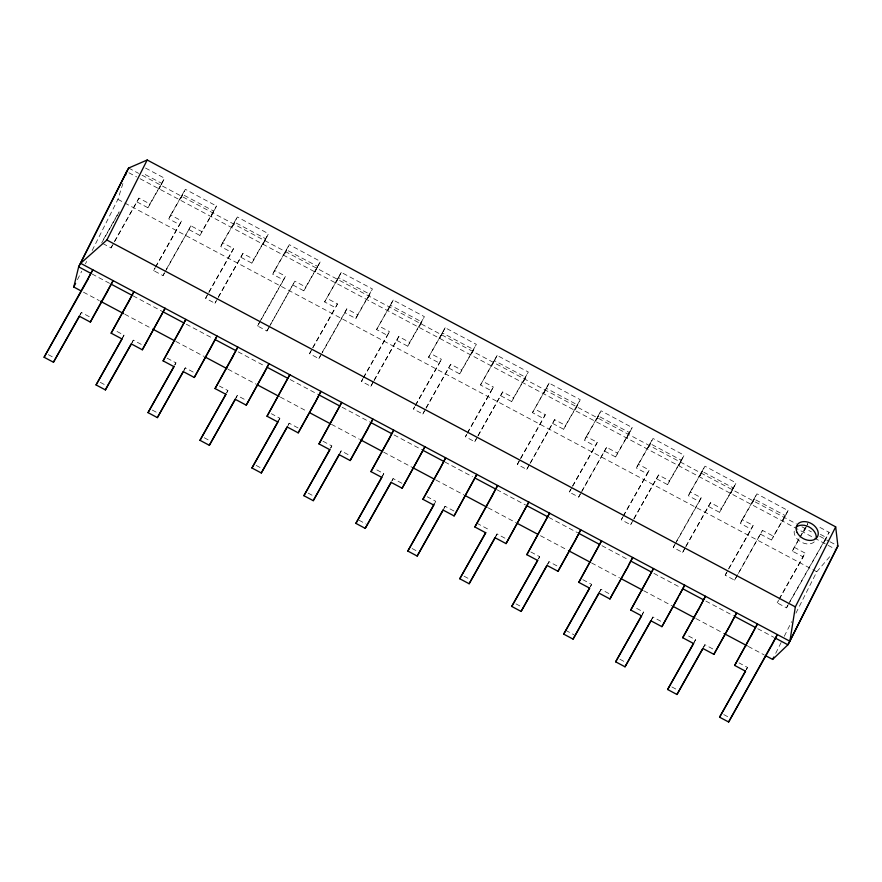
<?xml version="1.0" encoding="UTF-8"?>
<svg xmlns="http://www.w3.org/2000/svg" width="882" height="882" viewBox="0 0 882 882"><rect width="100%" height="100%" fill="white"/><g stroke="black" fill="none" stroke-linecap="round" stroke-linejoin="round"><path stroke-width="0.66" stroke-dasharray="4.41 3.31" d="M145.508 168.054L164.581 178.219L159.124 188.88L161.814 183.412L142.741 173.247M182.596 194.492L179.906 199.96L185.374 189.288L216.509 206.046L211.085 216.564L213.775 211.096L182.596 194.492L168.749 218.846L179.663 224.656L181.582 220.853L170.667 215.032L168.749 218.846M234.557 222.176L231.867 227.644L237.324 216.983L268.47 233.73L263.045 244.259L265.736 238.79L234.557 222.176L220.709 246.53L231.613 252.351L233.543 248.537L222.628 242.726L220.709 246.53M286.518 249.86L283.828 255.328L289.285 244.667L320.431 261.425L315.006 271.943L317.696 266.474L286.518 249.86L272.67 274.225L283.574 280.035L285.492 276.22L274.589 270.41L272.67 274.225M341.246 272.351L335.788 283.023L338.479 277.554L369.657 294.158L366.967 299.626L372.425 288.965L341.246 272.351L324.631 301.909L335.535 307.719L337.453 303.915L326.549 298.094M369.624 294.18L355.799 318.523L344.895 312.702L322.228 352.767M393.207 300.045L387.749 310.707L390.439 305.238L421.618 321.853L418.917 327.321L424.385 316.649L393.207 300.045L376.581 329.592L387.496 335.414L389.414 331.599L378.51 325.789M445.167 327.729L439.71 338.39L442.4 332.922L473.579 349.537L470.878 355.005L476.346 344.344L445.167 327.729L428.542 357.287L439.457 363.097L441.375 359.283L430.471 353.473M497.128 355.413L491.671 366.085L494.361 360.606L525.529 377.22L522.839 382.689L528.307 372.028L497.128 355.413L480.503 384.971L491.417 390.781L493.336 386.978L482.421 381.156M549.089 383.108L543.621 393.769L546.322 388.3L577.49 404.915L574.799 410.384L580.268 399.711L549.089 383.108L532.463 412.655L543.378 418.476L545.297 414.661L534.382 408.851M598.283 415.984L595.582 421.453L601.05 410.792L632.196 427.538L626.76 438.067L629.45 432.599L598.283 415.984L584.424 440.35L595.339 446.16L597.257 442.345L586.343 436.535L584.424 440.35M650.232 443.668L647.542 449.147L653.011 438.475L684.156 455.233L678.721 465.751L681.411 460.283L650.232 443.668L636.385 468.033L647.3 473.843L649.218 470.04L638.303 464.219L636.385 468.033M702.193 471.363L699.503 476.831L704.972 466.17L736.117 482.917L730.682 493.446L733.372 487.978L702.193 471.363L688.346 495.717L699.261 501.538L701.179 497.724L690.264 491.913L688.346 495.717M754.154 499.047L751.464 504.515L756.932 493.854L788.067 510.601L782.643 521.13L785.333 515.661L754.154 499.047L740.307 523.412L751.221 529.222L753.14 525.407L742.225 519.597L740.307 523.412M820.425 534.36L826.379 537.535L823.689 543.003L829.157 532.342L818.43 526.62M92.169 250.499L117.923 199.365L123.877 180.424M805.575 527.932L803.425 532.21L806.865 525.815M807.35 524.856L807.813 523.93M77.44 279.715L81.739 271.193M85.422 263.883L86.645 261.458M102.863 243.553L111.055 247.908L112.488 245.053M79.931 315.337L81.376 312.471L89.854 317.002M111.055 247.908L138.97 198.141L149.885 203.963L164.581 178.219M137.052 201.956L147.967 207.777L149.885 203.963M164.35 273.244L163.016 275.603L153.655 270.62L155.1 267.753M122.058 338.986L123.976 335.182L114.285 330.011M163.016 275.603L164.449 272.736M131.892 343.021L133.336 340.165L143.027 345.325M165.011 272.064L190.931 225.836L201.846 231.646L216.542 205.903M189.013 229.64L199.927 235.461L201.846 231.646M217.634 298.568L214.976 303.287L205.616 298.303L207.061 295.448M174.978 364.773L175.937 362.866L165.022 357.056M214.976 303.287L215.936 301.379M183.853 370.705L185.297 367.849L196.201 373.659M218.306 297.399L242.892 253.52L253.807 259.341L268.503 233.598M240.973 257.335L251.877 263.145L253.807 259.341M268.26 328.611L266.926 330.971L257.577 325.987L259.021 323.132M226.939 392.457L227.898 390.55L219.409 386.029M266.926 330.971L294.853 281.204L305.767 287.025L320.464 261.281M235.329 399.348L237.247 395.533L245.736 400.053M268.933 327.442L294.853 281.204M292.934 285.018L303.838 290.828L305.767 287.025M321.555 353.947L318.887 358.665L309.538 353.671L310.982 350.815M278.899 420.141L279.859 418.244L271.369 413.713M318.887 358.665L320.331 355.799M288.249 425.124L289.208 423.228L300.123 429.038M344.895 312.702L346.813 308.898L357.717 314.709L372.425 288.965M355.799 318.523L357.717 314.709M373.516 381.63L370.848 386.349L361.499 381.366L362.943 378.51M330.86 447.836L331.819 445.928L320.905 440.118M370.848 386.349L372.766 382.534M339.25 454.726L341.169 450.911L350.871 456.082M374.188 380.451L398.774 336.582L409.678 342.392L424.385 316.649M396.856 340.397L407.76 346.207L409.678 342.392M425.477 409.325L422.809 414.033L413.46 409.05L414.419 407.142M381.862 477.427L383.78 473.612L375.291 469.092M422.809 414.033L424.253 411.177M392.17 480.503L393.129 478.595L402.831 483.766M426.149 408.146L450.735 364.266L461.639 370.087L476.346 344.344M448.806 368.081L459.72 373.891L461.639 370.087M477.438 437.009L474.77 441.728L465.42 436.733L466.38 434.837M434.782 503.203L435.741 501.307L427.252 496.775M474.77 441.728L476.214 438.861M444.131 508.186L445.09 506.29L454.792 511.45M478.099 435.829L502.685 391.961L513.6 397.771L528.307 372.028M500.767 395.764L511.681 401.586L513.6 397.771M529.398 464.693L526.73 469.411L517.381 464.428L519.3 460.613M526.73 469.411L554.646 419.645L565.56 425.455L580.268 399.711M495.607 536.829L497.051 533.974L506.753 539.145M530.06 463.513L554.646 419.645M552.727 423.459L563.642 429.269L565.56 425.455M580.687 493.567L578.691 497.095L569.342 492.112L570.775 489.256M538.704 558.582L539.663 556.674L529.961 551.504M578.691 497.095L580.136 494.24M547.568 564.524L549.012 561.658L558.714 566.828M581.359 492.388L606.607 447.328L617.521 453.15L632.229 427.406M604.688 451.143L615.603 456.953L617.521 453.15M633.32 520.071L630.652 524.779L621.303 519.796L622.736 516.94M590.653 586.265L591.624 584.369L580.709 578.548M630.652 524.779L631.611 522.883M599.528 592.208L600.973 589.352L610.675 594.512M633.982 518.892L658.567 475.023L669.482 480.833L684.189 455.09M656.649 478.827L667.564 484.648L669.482 480.833M685.281 547.755L682.613 552.474L673.264 547.49L675.182 543.676M641.655 615.868L643.573 612.053L635.095 607.533M682.613 552.474L684.531 548.659M651.489 619.892L652.934 617.036L663.837 622.846M685.942 546.575L710.528 502.707L721.443 508.517L736.15 482.774M708.61 506.522L719.525 512.332L721.443 508.517M788.1 510.469L773.404 536.212L762.489 530.391L734.574 580.158L725.213 575.174L726.658 572.319M693.616 643.551L695.534 639.737L687.056 635.216M734.574 580.158L762.489 530.391M703.45 647.575L704.894 644.72L713.373 649.24M760.571 534.205L771.485 540.016L773.404 536.212M794.186 547.281L805.101 553.102L803.182 556.906L792.268 551.096L799.39 538.097M787.88 605.471L786.535 607.841L777.174 602.858L778.133 600.962M746.536 669.328L747.495 667.431L739.017 662.9M786.535 607.841L787.968 604.986M775.697 653.33L781.209 642.372M784.274 636.286L791.639 621.678M795.928 613.155L816.787 571.757L831.561 554.569M103.624 239.121L119.081 211.779M101.695 242.925L119.18 212.033M114.307 241.745L138.97 198.141M80.041 314.83L81.376 312.471M147.967 207.777L161.814 183.412M170.667 215.032L185.308 189.332M155.574 266.805L181.582 220.853M153.655 270.62L154.989 268.26M155.662 267.081L179.663 224.656M122.642 337.53L123.976 335.182M166.268 269.429L190.931 225.836M132.002 342.514L133.336 340.165M199.927 235.461L213.775 211.096M222.628 242.726L237.324 216.983M208.869 292.129L233.543 248.537M205.616 298.303L208.284 293.585M208.957 292.405L231.613 252.351M174.603 365.225L175.937 362.866M218.229 297.113L242.892 253.52M183.963 370.208L185.297 367.849M251.877 263.145L265.736 238.79M274.589 270.41L289.285 244.667M259.495 322.184L285.492 276.22M257.577 325.987L283.574 280.035M226.564 392.909L227.898 390.55M235.913 397.892L237.247 395.533M303.838 290.828L317.696 266.474M324.631 301.909L338.445 277.565M312.79 347.508L337.453 303.915M309.538 353.671L312.206 348.963M312.867 347.784L335.535 307.719M278.525 420.593L279.859 418.244M322.139 352.491L346.813 308.898M287.874 425.576L289.208 423.228M376.581 329.592L390.406 305.26M363.417 377.551L389.414 331.599M361.499 381.366L362.833 379.006M363.494 377.827L387.496 335.414M330.485 448.288L331.819 445.928M374.1 380.175L398.774 336.582M339.835 453.271L341.169 450.911M407.76 346.207L421.618 321.853M428.542 357.287L442.367 332.944M415.378 405.235L441.375 359.283M413.46 409.05L414.794 406.69M415.455 405.522L439.457 363.097M382.446 475.971L383.78 473.612M426.061 407.87L450.735 364.266M391.795 480.955L393.129 478.595M459.72 373.891L473.579 349.537M480.503 384.971L494.328 360.628M467.339 432.93L493.336 386.978M465.42 436.733L466.754 434.385M467.416 433.205L491.417 390.781M478.022 435.554L502.685 391.961M443.756 508.638L445.09 506.29M511.681 401.586L525.529 377.22M532.463 412.655L546.289 388.323M520.634 458.254L545.297 414.661M517.381 464.428L520.049 459.709M520.711 458.53L543.378 418.476M495.717 536.333L497.051 533.974M563.642 429.269L577.49 404.915M586.343 436.535L600.984 410.825M572.594 485.949L597.257 442.345M569.342 492.112L572.01 487.404M572.672 486.225L595.339 446.16M538.329 559.034L539.663 556.674M581.944 490.932L606.607 447.328M547.678 564.017L549.012 561.658M615.603 456.953L629.45 432.599M638.303 464.219L652.945 438.519M623.221 515.992L649.218 470.04M621.303 519.796L622.637 517.447M623.298 516.268L647.3 473.843M590.29 586.717L591.624 584.369M633.904 518.616L658.567 475.023M599.639 591.701L600.973 589.352M667.564 484.648L681.411 460.283M690.264 491.913L704.905 466.203M676.516 541.316L701.179 497.724M673.264 547.49L674.587 545.131M675.259 543.951L699.261 501.538M642.25 614.412L643.573 612.053M685.865 546.3L710.528 502.707M651.6 619.396L652.934 617.036M719.525 512.332L733.372 487.978M742.225 519.597L756.866 493.887M728.477 569.011L753.14 525.407M725.213 575.174L751.221 529.222M694.2 642.096L695.534 639.737M703.56 647.079L704.894 644.72M771.485 540.016L785.333 515.661M800.04 536.94L805.233 527.756M792.268 551.096L799.412 538.461M800.062 537.314L805.266 528.12M779.093 599.054L805.101 553.102M777.174 602.858L778.508 600.51M779.181 599.33L803.182 556.906M746.161 669.78L747.495 667.431M789.798 601.656L829.157 532.342M788.552 604.28L826.379 537.535M807.184 524.305L807.669 523.445M128.651 168.043L138.639 173.368M142.046 175.187L796.192 523.754M801.958 526.83L811.385 531.846M819.731 536.289L829.025 541.239M830.127 541.835L837.9 545.98M128.871 172.762L136.633 176.896M140.051 178.715L827.018 544.778M828.132 545.374L835.904 549.508M117.923 199.365L816.787 571.757M92.048 273.993L109.93 283.519M133.105 295.867L161.88 311.203M186.267 324.19L212.639 338.247M238.228 351.885L264.6 365.942M290.189 379.569L317.763 394.265M342.15 407.252L369.723 421.949M394.1 434.947L421.684 449.644M444.87 461.992L472.443 476.688M496.831 489.675L525.606 505.011M548.78 517.37L577.567 532.706M601.943 545.693L628.326 559.75M653.904 573.377L680.287 587.434M705.865 601.072L733.438 615.768M757.77 628.734L774.209 637.488M83.492 292.196L99.291 300.619M124.814 314.224L151.55 328.468M175.86 341.422L203.808 356.317M228.118 369.271L256.078 384.166M280.388 397.12L307.123 411.365M331.434 424.319L359.382 439.214M383.692 452.168L412.864 467.714M435.962 480.017L463.91 494.912M488.22 507.867L516.168 522.761M540.479 535.716L567.225 549.96M591.524 562.914L619.484 577.809M643.794 590.764L671.742 605.658M696.052 618.613L722.788 632.857M748.322 646.462L764.121 654.874M476.787 523.18L487.702 528.991M48.356 354.685L53.03 357.177M100.316 382.38L106.16 385.489M152.277 410.064L158.121 413.184M204.238 437.748L208.913 440.239M256.199 465.442L260.874 467.934M308.16 493.126L314.003 496.246M358.952 520.193L365.964 523.93M412.081 548.505L416.756 550.996M464.042 576.189L469.885 579.309M515.992 603.872L521.846 606.992M565.616 630.321L573.807 634.676M619.914 659.251L624.588 661.743M671.875 686.935L676.549 689.426M723.758 714.585L728.278 716.989M814.251 541.879A11.775 8.533 29.5 0 1 800.04 541.383A11.775 8.533 29.5 0 1 794.814 529.013"/><path stroke-width="1.32" d="M81.056 290.906L73.768 287.014L78.652 266.849L126.644 171.582L128.651 168.043L147.195 159.995L835.673 526.852L795.343 606.882L789.897 641.247L787.902 644.786L772.621 659.416L765.333 655.524M125.453 175.364L126.644 171.582M128.651 168.043L78.652 266.849L90.857 273.354L92.864 269.826L44.1 357.254L53.449 362.237L79.457 316.285L90.361 322.095L108.034 290.531M73.768 287.014L75.609 283.365M835.673 526.852L837.9 545.98L789.897 641.247L80.648 263.321L106.876 240.025L147.195 159.995M90.857 273.354L87.715 279.55M53.449 362.237L79.369 316.01M90.361 322.095L91.805 319.24M92.279 318.292L113.128 280.619L107.979 290.343M142.322 349.79L165.077 308.303L142.322 349.79L131.407 343.969L105.41 389.921L96.061 384.938L122.058 338.986L111.143 333.175L127.681 303.452M128.099 302.967L133.91 291.699L111.143 333.175M96.061 384.938L121.981 338.71M105.41 389.921L106.854 387.066M210.456 348.412L217.038 335.998L194.283 377.474L183.368 371.664L157.371 417.616L148.022 412.633L174.019 366.68L163.104 360.859L180.005 330.463M163.104 360.859L185.87 319.383L180.369 329.78M148.022 412.633L173.941 366.405M157.371 417.616L183.291 371.388M194.283 377.474L210.114 349.04M263.2 374.949L268.999 363.682L246.243 405.158L235.329 399.348L209.332 445.3L199.982 440.316L225.979 394.364L215.065 388.554L237.831 347.067L232.683 356.791M199.982 440.316L225.902 394.089M209.332 445.3L235.251 399.072M246.243 405.158L262.781 375.434M267.026 416.238L289.781 374.762L267.026 416.238L277.94 422.048L251.943 468L261.293 472.984L287.289 427.031L298.204 432.853L315.095 402.446M251.943 468L278.525 420.593M261.293 472.984L287.212 426.756M298.204 432.853L314.378 403.78M314.433 403.989L320.96 391.365L315.458 401.762M318.986 443.922L341.742 402.446L318.986 443.922L329.901 449.743L303.904 495.695L313.253 500.678L339.25 454.726L350.165 460.536L367.838 428.972M303.904 495.695L329.824 449.467M313.253 500.678L339.173 454.45M350.165 460.536L372.921 419.06L367.772 428.784M420.394 455.2L424.881 446.744L402.126 488.22L391.211 482.41L365.214 528.362L355.865 523.379L381.862 477.427L370.947 471.616L387.485 441.882M387.904 441.408L393.703 430.129L370.947 471.616M355.865 523.379L381.774 477.151M365.214 528.362L391.134 482.134M402.126 488.22L420.075 455.818M454.087 515.915L476.842 474.428L454.087 515.915L443.172 510.094L417.175 556.046L407.815 551.063L433.823 505.11L422.908 499.3L439.082 470.238M439.137 470.448L445.664 457.824L440.162 468.221M407.815 551.063L434.407 503.655M417.175 556.046L443.095 509.818M506.048 543.599L528.803 502.123L506.048 543.599L495.133 537.788L469.136 583.741L459.776 578.757L485.784 532.805L474.869 526.984L497.624 485.508L492.476 495.232M459.776 578.757L485.695 532.53M469.136 583.741L495.056 537.513M526.83 554.679L549.585 513.192L526.83 554.679L537.733 560.489L511.736 606.441L521.097 611.424L547.094 565.472L557.997 571.282L574.899 540.887M511.736 606.441L537.656 560.213M521.097 611.424L547.016 565.197M557.997 571.282L574.182 542.221M574.226 542.43L580.764 529.806L575.262 540.203M578.79 582.363L601.546 540.887L578.79 582.363L589.694 588.173L563.697 634.125L573.057 639.108L599.054 593.156L609.958 598.977L627.223 567.887M563.697 634.125L589.617 587.897M573.057 639.108L598.966 592.88M609.958 598.977L611.402 596.111M630.751 610.046L653.507 568.57L630.751 610.046L641.655 615.868L615.658 661.82L625.007 666.803L651.015 620.851L661.919 626.661L684.686 585.185L679.184 595.582M615.658 661.82L641.578 615.592M625.007 666.803L650.927 620.575M661.919 626.661L678.456 596.938M731.553 622.78L713.88 654.345L702.976 648.535L676.968 694.487L667.619 689.504L693.616 643.551L682.712 637.73L698.886 608.668M698.93 608.878L705.468 596.254L699.966 606.651M667.619 689.504L693.539 643.276M676.968 694.487L702.888 648.259M713.88 654.345L728.797 627.565M729.083 627.069L736.646 612.869L731.498 622.593M771.574 645.844L777.373 634.577L728.62 722.005L719.58 717.187L745.577 671.235L734.662 665.425L751.199 635.702M734.662 665.425L757.429 623.949L752.28 633.673M719.58 717.187L745.499 670.959M728.62 722.005L771.155 646.33M772.621 659.416L773.856 656.98M628.535 565.373L630.718 561.029L651.511 572.109M631.391 559.85L632.725 557.49L627.576 567.214M628.348 566.068L626.915 568.769M87.77 279.737L44.1 357.254M232.738 356.978L215.065 388.554M492.542 495.419L474.869 526.984M751.618 635.216L752.346 633.86M439.798 468.893L422.908 499.3M699.602 607.334L682.712 637.73M626.496 569.243L611.888 595.163M107.328 386.118L131.33 343.693M837.9 545.98L787.902 644.786L775.377 638.105M106.876 240.025L795.343 606.882M111.121 284.158L131.903 295.227M163.082 311.842L183.864 322.922M215.043 339.526L235.825 350.606M267.003 367.221L287.786 378.29M318.964 394.904L339.746 405.985M370.925 422.588L391.707 433.668M422.886 450.283L443.668 461.352M474.847 477.967L495.629 489.047M526.808 505.651L547.59 516.731M578.757 533.345L599.551 544.414M682.679 588.713L703.461 599.793M734.64 616.408L755.422 627.477M100.504 301.269L123.601 313.573M152.762 329.118L174.647 340.772M205.032 356.967L226.906 368.621M257.29 384.817L279.164 396.47M309.549 412.666L330.221 423.669M360.606 439.864L382.479 451.518M412.864 467.714L434.738 479.367M465.123 495.563L487.007 507.216M517.392 523.412L538.053 534.415M568.438 550.611L590.312 562.264M620.696 578.46L642.581 590.113M672.966 606.309L694.84 617.962M724.012 633.508L747.098 645.811M796.159 527.238A11.775 8.533 29.5 0 1 809.048 526.929A11.775 8.533 29.5 0 1 816.236 537.932M797.141 532.496A11.775 8.533 29.5 0 0 816.247 538.34A11.775 8.533 29.5 0 0 808.221 522.221A11.775 8.533 29.5 0 0 797.141 532.496"/></g></svg>
